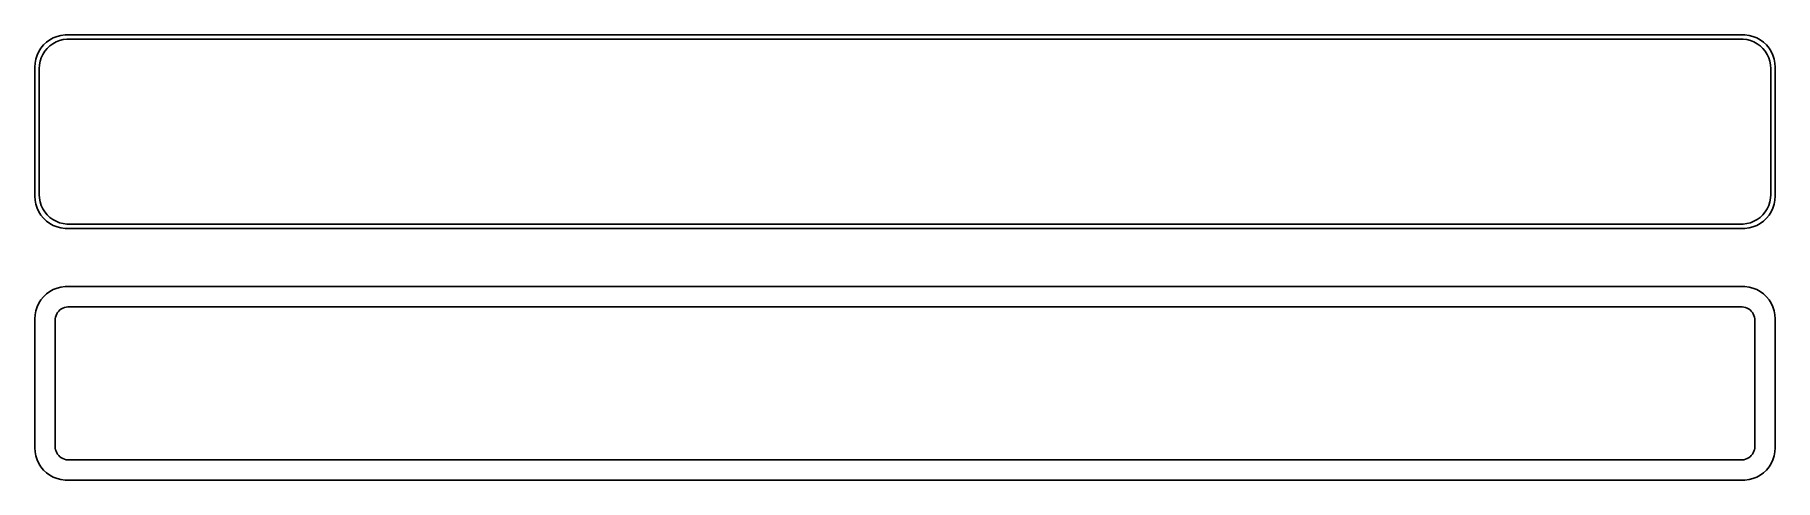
# Model space of a CAD drawing. Header units: metres. Extents: x -135 to 135, y 63 to 132.
import ezdxf

# ---------------------------------------------------------------- set-up
doc = ezdxf.new("R2010")
doc.units = ezdxf.units.M

msp = doc.modelspace()

# ---------------------------------------------------------------- linework, layer by layer
for p, q in [((-134.045, 129.939), (-134.382, 129.409)), ((-133.645, 130.423), (-134.045, 129.939)), ((-133.187, 130.853), (-133.645, 130.423)), ((-133.454, 129.441), (-133.088, 129.884)), ((-132.679, 131.222), (-133.187, 130.853)), ((-133.088, 129.884), (-132.668, 130.278)), ((-132.129, 131.524), (-132.679, 131.222)), ((-132.668, 130.278), (-132.203, 130.616)), ((-132.203, 130.616), (-131.699, 130.893)), ((-131.545, 131.755), (-132.129, 131.524)), ((-131.699, 130.893), (-131.165, 131.104)), ((-130.937, 131.911), (-131.545, 131.755)), ((-131.165, 131.104), (-130.608, 131.247)), ((-130.314, 131.99), (-130.937, 131.911)), ((-130.608, 131.247), (-130.037, 131.319)), ((130.314, 131.99), (-130.314, 131.99)), ((-130.037, 131.319), (130.037, 131.319)), ((130.037, 131.319), (130.608, 131.247)), ((130.937, 131.911), (130.314, 131.99)), ((130.608, 131.247), (131.165, 131.104)), ((131.545, 131.755), (130.937, 131.911)), ((131.165, 131.104), (131.699, 130.893)), ((132.129, 131.524), (131.545, 131.755)), ((131.699, 130.893), (132.203, 130.616)), ((132.679, 131.222), (132.129, 131.524)), ((132.203, 130.616), (132.668, 130.278)), ((132.668, 130.278), (133.088, 129.884)), ((133.187, 130.853), (132.679, 131.222)), ((133.088, 129.884), (133.454, 129.441)), ((133.645, 130.423), (133.187, 130.853)), ((134.045, 129.939), (133.645, 130.423)), ((134.382, 129.409), (134.045, 129.939)), ((-134.961, 127.627), (-135, 127)), ((-135, 127), (-135, 107)), ((-134.843, 128.243), (-134.961, 127.627)), ((-134.649, 128.841), (-134.843, 128.243)), ((-134.382, 129.409), (-134.649, 128.841)), ((-134.328, 126.75), (-134.292, 127.324)), ((-134.292, 127.324), (-134.185, 127.889)), ((-134.185, 127.889), (-134.007, 128.435)), ((-134.007, 128.435), (-133.762, 128.956)), ((-133.762, 128.956), (-133.454, 129.441)), ((133.454, 129.441), (133.762, 128.956)), ((133.762, 128.956), (134.007, 128.435)), ((134.007, 128.435), (134.185, 127.889)), ((134.185, 127.889), (134.292, 127.324)), ((134.292, 127.324), (134.328, 126.75)), ((134.649, 128.841), (134.382, 129.409)), ((134.843, 128.243), (134.649, 128.841)), ((134.961, 127.627), (134.843, 128.243)), ((135, 127), (134.961, 127.627)), ((135, 107), (135, 127)), ((-134.328, 107.25), (-134.328, 126.75)), ((134.328, 126.75), (134.328, 107.25)), ((-135, 107), (-134.961, 106.373)), ((-134.961, 106.373), (-134.843, 105.757)), ((-134.843, 105.757), (-134.649, 105.159)), ((-134.292, 106.676), (-134.328, 107.25)), ((-134.185, 106.111), (-134.292, 106.676)), ((-134.007, 105.565), (-134.185, 106.111)), ((-133.762, 105.044), (-134.007, 105.565)), ((134.007, 105.565), (133.762, 105.044)), ((134.185, 106.111), (134.007, 105.565)), ((134.292, 106.676), (134.185, 106.111)), ((134.328, 107.25), (134.292, 106.676)), ((134.649, 105.159), (134.843, 105.757)), ((134.843, 105.757), (134.961, 106.373)), ((134.961, 106.373), (135, 107)), ((-134.649, 105.159), (-134.382, 104.591)), ((-134.382, 104.591), (-134.045, 104.061)), ((-134.045, 104.061), (-133.645, 103.577)), ((-133.454, 104.559), (-133.762, 105.044)), ((-133.645, 103.577), (-133.187, 103.147)), ((-133.088, 104.116), (-133.454, 104.559)), ((-133.187, 103.147), (-132.679, 102.778)), ((-132.668, 103.722), (-133.088, 104.116)), ((-132.679, 102.778), (-132.129, 102.476)), ((-132.203, 103.384), (-132.668, 103.722)), ((-131.699, 103.107), (-132.203, 103.384)), ((-131.165, 102.896), (-131.699, 103.107)), ((-130.608, 102.753), (-131.165, 102.896)), ((-130.037, 102.681), (-130.608, 102.753)), ((130.037, 102.681), (-130.037, 102.681)), ((130.608, 102.753), (130.037, 102.681)), ((131.165, 102.896), (130.608, 102.753)), ((131.699, 103.107), (131.165, 102.896)), ((132.203, 103.384), (131.699, 103.107)), ((132.129, 102.476), (132.679, 102.778)), ((132.668, 103.722), (132.203, 103.384)), ((133.088, 104.116), (132.668, 103.722)), ((132.679, 102.778), (133.187, 103.147)), ((133.454, 104.559), (133.088, 104.116)), ((133.187, 103.147), (133.645, 103.577)), ((133.762, 105.044), (133.454, 104.559)), ((133.645, 103.577), (134.045, 104.061)), ((134.045, 104.061), (134.382, 104.591)), ((134.382, 104.591), (134.649, 105.159)), ((-132.129, 102.476), (-131.545, 102.245)), ((-131.545, 102.245), (-130.937, 102.089)), ((-130.937, 102.089), (-130.314, 102.01)), ((-130.314, 102.01), (130.314, 102.01)), ((130.314, 102.01), (130.937, 102.089)), ((130.937, 102.089), (131.545, 102.245)), ((131.545, 102.245), (132.129, 102.476)), ((-133.187, 91.8526), (-133.645, 91.4227)), ((-132.679, 92.2216), (-133.187, 91.8526)), ((-132.129, 92.5241), (-132.679, 92.2216)), ((-131.545, 92.7553), (-132.129, 92.5241)), ((-130.937, 92.9114), (-131.545, 92.7553)), ((-130.314, 92.9901), (-130.937, 92.9114)), ((130.314, 92.9901), (-130.314, 92.9901)), ((130.937, 92.9114), (130.314, 92.9901)), ((131.545, 92.7553), (130.937, 92.9114)), ((132.129, 92.5241), (131.545, 92.7553)), ((132.679, 92.2216), (132.129, 92.5241)), ((133.187, 91.8526), (132.679, 92.2216)), ((133.645, 91.4227), (133.187, 91.8526)), ((-134.843, 89.2434), (-134.961, 88.6267)), ((-134.649, 89.8406), (-134.843, 89.2434)), ((-134.382, 90.4088), (-134.649, 89.8406)), ((-134.045, 90.9389), (-134.382, 90.4088)), ((-133.645, 91.4227), (-134.045, 90.9389)), ((-131.457, 88.99), (-131.288, 89.1941)), ((-131.288, 89.1941), (-131.095, 89.3755)), ((-131.095, 89.3755), (-130.88, 89.5312)), ((-130.88, 89.5312), (-130.648, 89.6588)), ((-130.648, 89.6588), (-130.402, 89.7564)), ((-130.402, 89.7564), (-130.145, 89.8223)), ((-130.145, 89.8223), (-129.882, 89.8555)), ((-129.882, 89.8555), (129.882, 89.8555)), ((129.882, 89.8555), (130.145, 89.8223)), ((130.145, 89.8223), (130.402, 89.7564)), ((130.402, 89.7564), (130.648, 89.6588)), ((130.648, 89.6588), (130.88, 89.5312)), ((130.88, 89.5312), (131.095, 89.3755)), ((131.095, 89.3755), (131.288, 89.1941)), ((131.288, 89.1941), (131.457, 88.99)), ((134.045, 90.9389), (133.645, 91.4227)), ((134.382, 90.4088), (134.045, 90.9389)), ((134.649, 89.8406), (134.382, 90.4088)), ((134.843, 89.2434), (134.649, 89.8406)), ((134.961, 88.6267), (134.843, 89.2434)), ((-134.961, 88.6267), (-135, 88)), ((-135, 88), (-135, 68)), ((-131.86, 87.75), (-131.843, 88.0144)), ((-131.86, 68.25), (-131.86, 87.75)), ((-131.843, 88.0144), (-131.793, 88.2746)), ((-131.793, 88.2746), (-131.711, 88.5266)), ((-131.711, 88.5266), (-131.599, 88.7663)), ((-131.599, 88.7663), (-131.457, 88.99)), ((131.457, 88.99), (131.599, 88.7663)), ((131.599, 88.7663), (131.711, 88.5266)), ((131.711, 88.5266), (131.793, 88.2746)), ((131.793, 88.2746), (131.843, 88.0144)), ((131.843, 88.0144), (131.86, 87.75)), ((131.86, 87.75), (131.86, 68.25)), ((135, 88), (134.961, 88.6267)), ((135, 68), (135, 88)), ((-135, 68), (-134.961, 67.3733)), ((-131.843, 67.9856), (-131.86, 68.25)), ((-131.793, 67.7254), (-131.843, 67.9856)), ((-131.711, 67.4734), (-131.793, 67.7254)), ((131.793, 67.7254), (131.711, 67.4734)), ((131.843, 67.9856), (131.793, 67.7254)), ((131.86, 68.25), (131.843, 67.9856)), ((134.961, 67.3733), (135, 68)), ((-134.961, 67.3733), (-134.843, 66.7566)), ((-134.843, 66.7566), (-134.649, 66.1594)), ((-134.649, 66.1594), (-134.382, 65.5912)), ((-134.382, 65.5912), (-134.045, 65.0611)), ((-134.045, 65.0611), (-133.645, 64.5773)), ((-131.599, 67.2337), (-131.711, 67.4734)), ((-131.457, 67.01), (-131.599, 67.2337)), ((-131.288, 66.8059), (-131.457, 67.01)), ((-131.095, 66.6245), (-131.288, 66.8059)), ((-130.88, 66.4688), (-131.095, 66.6245)), ((-130.648, 66.3412), (-130.88, 66.4688)), ((-130.402, 66.2436), (-130.648, 66.3412)), ((-130.145, 66.1777), (-130.402, 66.2436)), ((-129.882, 66.1445), (-130.145, 66.1777)), ((129.882, 66.1445), (-129.882, 66.1445)), ((130.145, 66.1777), (129.882, 66.1445)), ((130.402, 66.2436), (130.145, 66.1777)), ((130.648, 66.3412), (130.402, 66.2436)), ((130.88, 66.4688), (130.648, 66.3412)), ((131.095, 66.6245), (130.88, 66.4688)), ((131.288, 66.8059), (131.095, 66.6245)), ((131.457, 67.01), (131.288, 66.8059)), ((131.599, 67.2337), (131.457, 67.01)), ((131.711, 67.4734), (131.599, 67.2337)), ((133.645, 64.5773), (134.045, 65.0611)), ((134.045, 65.0611), (134.382, 65.5912)), ((134.382, 65.5912), (134.649, 66.1594)), ((134.649, 66.1594), (134.843, 66.7566)), ((134.843, 66.7566), (134.961, 67.3733)), ((-133.645, 64.5773), (-133.187, 64.1474)), ((-133.187, 64.1474), (-132.679, 63.7784)), ((-132.679, 63.7784), (-132.129, 63.4759)), ((-132.129, 63.4759), (-131.545, 63.2447)), ((-131.545, 63.2447), (-130.937, 63.0886)), ((-130.937, 63.0886), (-130.314, 63.0099)), ((-130.314, 63.0099), (130.314, 63.0099)), ((130.314, 63.0099), (130.937, 63.0886)), ((130.937, 63.0886), (131.545, 63.2447)), ((131.545, 63.2447), (132.129, 63.4759)), ((132.129, 63.4759), (132.679, 63.7784)), ((132.679, 63.7784), (133.187, 64.1474)), ((133.187, 64.1474), (133.645, 64.5773))]:
    msp.add_line(p, q)

doc.saveas('drawing.dxf')
